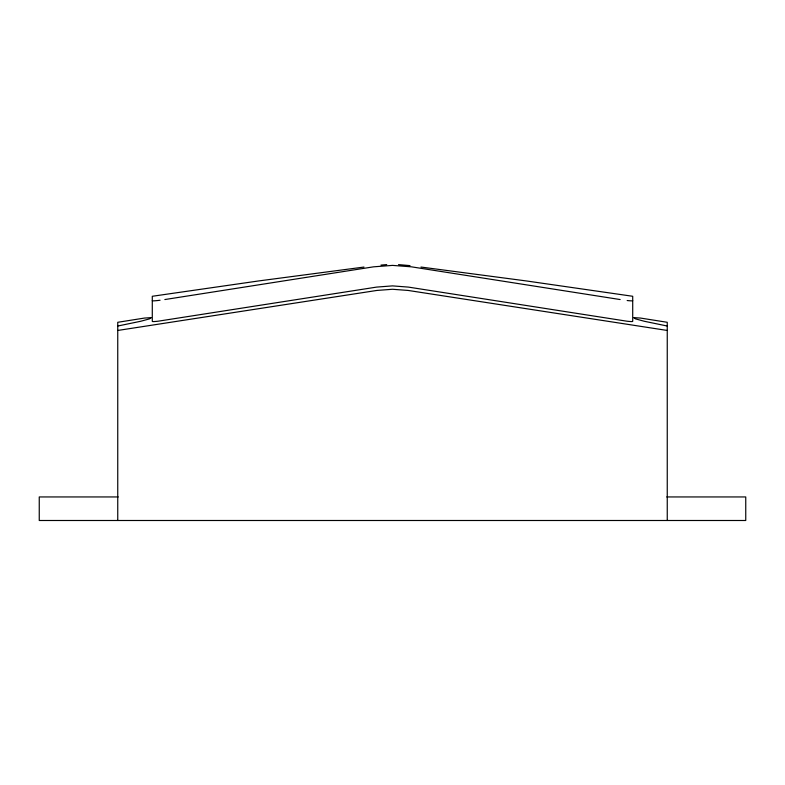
<?xml version="1.0" encoding="UTF-8"?>
<svg xmlns="http://www.w3.org/2000/svg" width="785" height="785" viewBox="0 0 785 785"><rect width="100%" height="100%" fill="white"/><g stroke="black" fill="none" stroke-linecap="round" stroke-linejoin="round"><path stroke-width="1.18" d="M117.75 326.03L140.78 321.251L149.513 318.867L151.24 317.64L144.548 318.053L117.75 322.292L117.75 520.494M164.85 299.546L373.542 266.831L392.5 265.389L411.458 266.831L620.15 299.546M117.75 330.456L376.898 290.44L392.5 289.272L408.102 290.44L667.25 330.456M363.985 267.057L258.608 280.951L152.29 296.279L152.29 321.399A12.413 0.844 -9 0 0 157.922 321.232L376.633 287.094L392.5 285.887L408.367 287.094L627.107 321.232A12.413 0.854 9 0 0 632.71 321.399L632.71 296.279L526.392 280.951L420.966 267.047M160.061 300.243L157.893 300.508A12.413 0.844 -9 0 1 152.29 300.675M380.96 265.095L386.711 264.604M118.221 496.944L39.25 496.944L39.25 520.494L745.75 520.494L745.75 496.944L666.779 496.944M398.545 264.614L410.005 265.624M667.25 326.03L644.22 321.251L635.487 318.867L633.76 317.64L640.452 318.053L667.25 322.292L667.25 520.494M632.71 300.675A12.413 0.854 9 0 1 627.166 300.527"/></g></svg>
